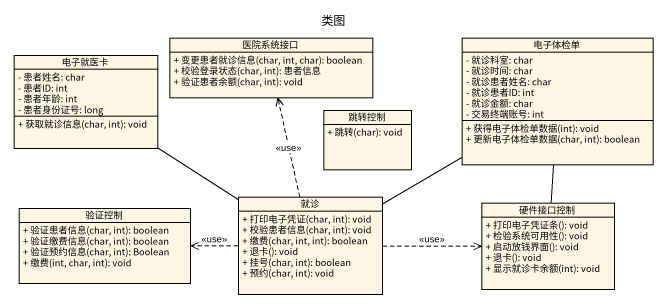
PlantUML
@startuml
title 类图
hide circle
hide empty members
skinparam classAttributeIconSize 0
class 电子就医卡 {
  - 患者姓名: char
  - 患者ID: int
  - 患者年龄: int
  - 患者身份证号: long
  + 获取就诊信息(char, int): void
}
class 医院系统接口 {
  + 变更患者就诊信息(char, int, char): boolean
  + 校验登录状态(char, int): 患者信息
  + 验证患者余额(char, int): void
}
class 电子体检单 {
  - 就诊科室: char
  - 就诊时间: char
  - 就诊患者姓名: char
  - 就诊患者ID: int
  - 就诊金额: char
  - 交易终端账号: int
  + 获得电子体检单数据(int): void
  + 更新电子体检单数据(char, int): boolean
}
class 跳转控制 {
  + 跳转(char): void
}
class 验证控制 {
  + 验证患者信息(char, int): boolean
  + 验证缴费信息(char, int): boolean
  + 验证预约信息(char, int): Boolean
  + 缴费(int, char, int): void
}
class 就诊 {
  + 打印电子凭证(char, int): void
  + 校验患者信息(char, int): void
  + 缴费(char, int, int): boolean
  + 退卡(): void
  + 挂号(char, int): boolean
  + 预约(char, int): void
}
class 硬件接口控制 {
  + 打印电子凭证条(): void
  + 检验系统可用性(): void
  + 启动放钱界面(): void
  + 退卡(): void
  + 显示就诊卡余额(int): void
}
就诊 -up- 电子就医卡
就诊 .up.> 医院系统接口 : <<use>>
就诊 -right- 电子体检单
就诊 .left.> 验证控制 : <<use>>
就诊 .right.> 硬件接口控制 : <<use>>
硬件接口控制 -up- 电子体检单
@enduml
